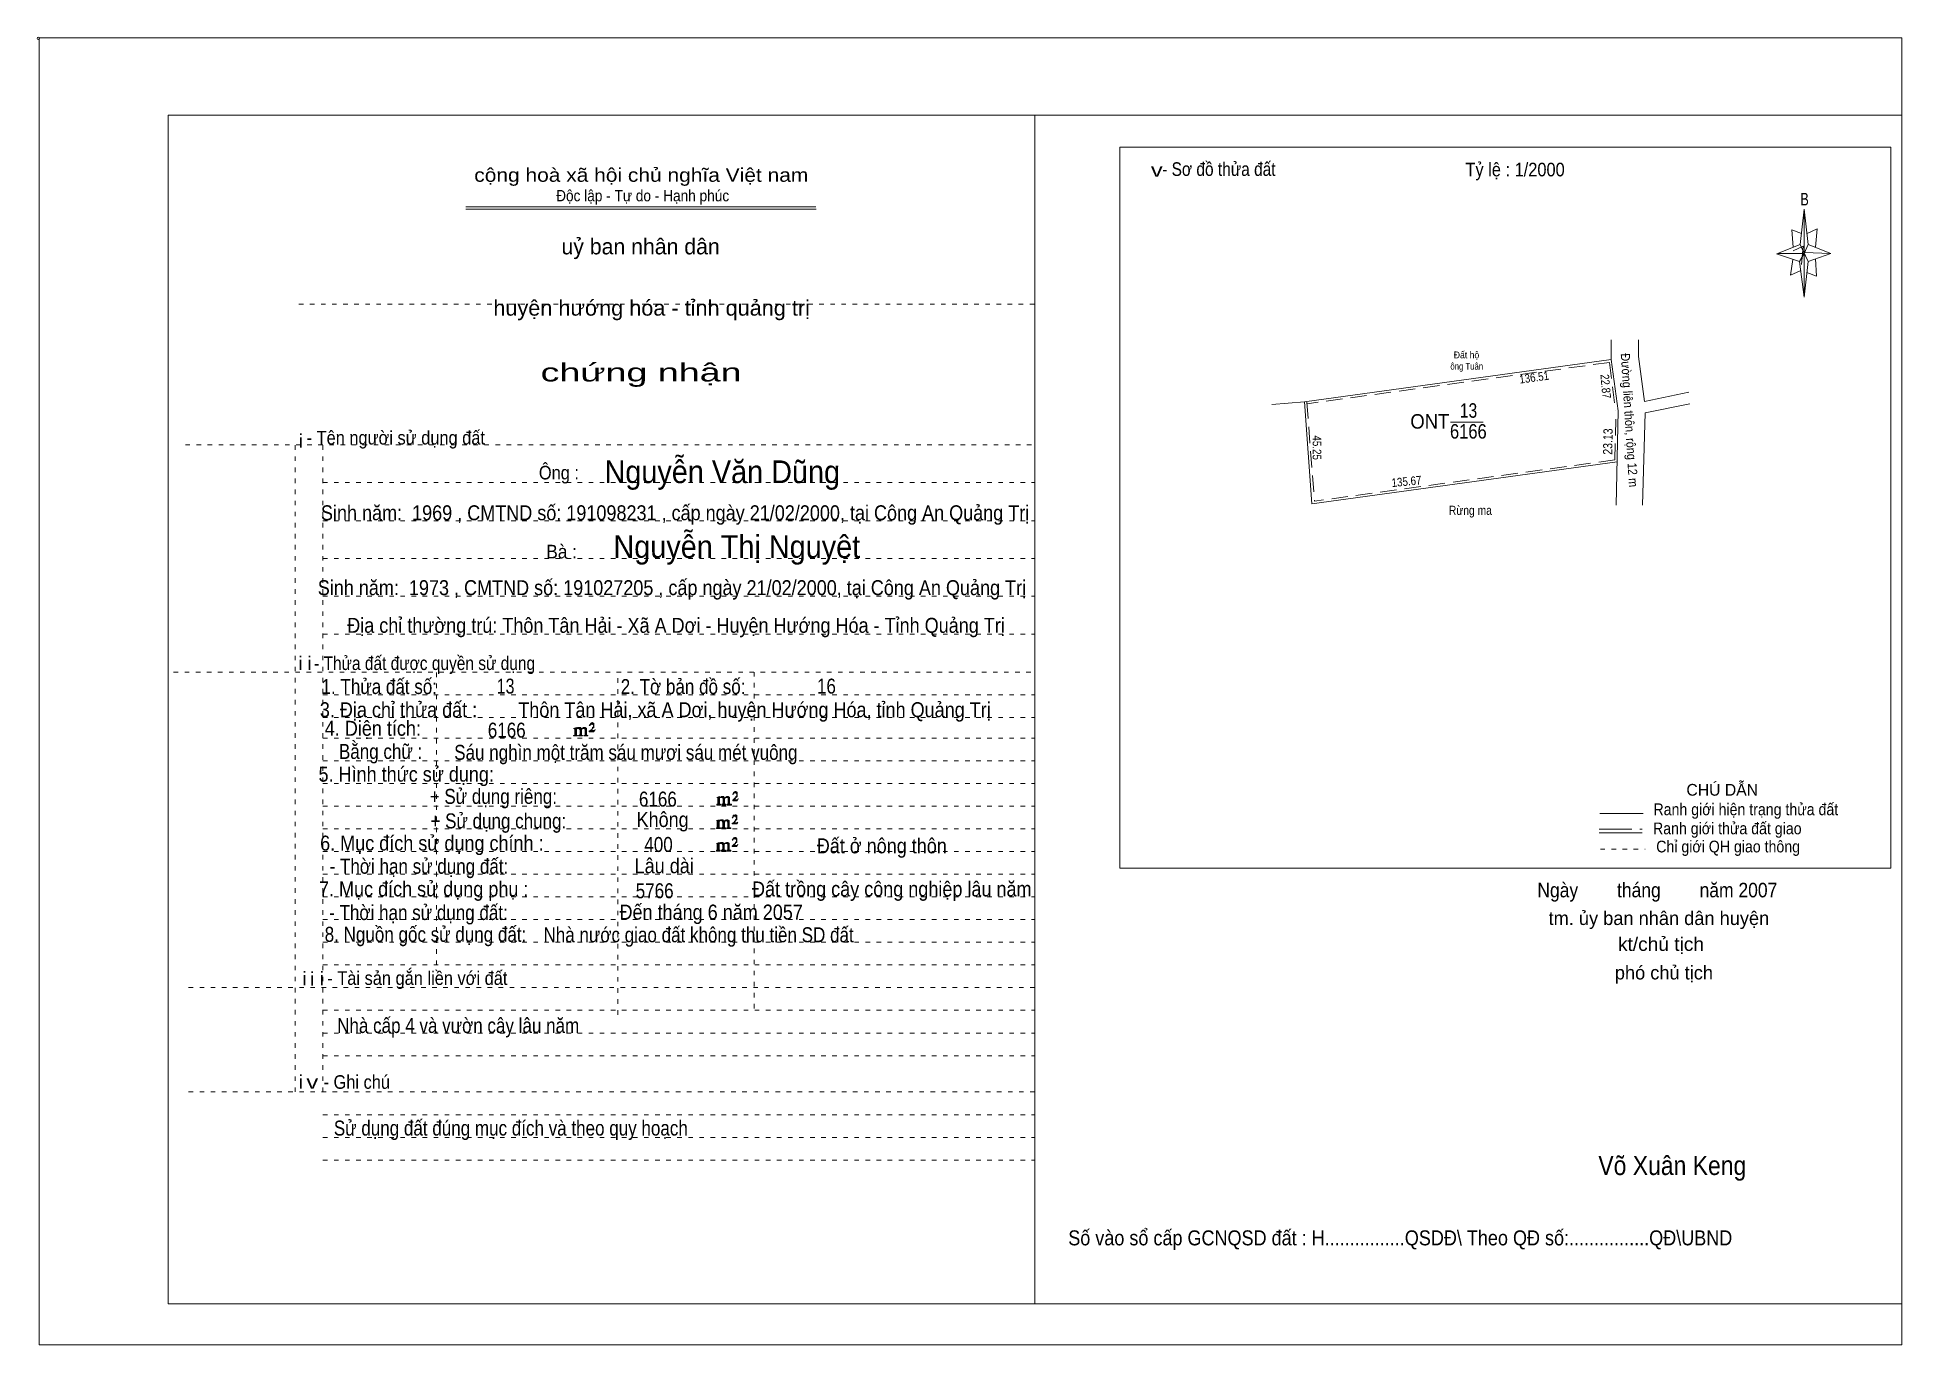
# Model space of a CAD drawing. Header units: centimetres. Extents: x -1.6 to 39.5, y -3.3 to 25.5.
import ezdxf
from ezdxf.enums import TextEntityAlignment as Align

# ---------------------------------------------------------------- set-up
doc = ezdxf.new("R2010")
doc.units = ezdxf.units.CM
doc.header["$LTSCALE"] = 0.12
for name, pattern in [('DOTTED', [1.5, 0.3, -1.2]), ('LONG_DASHED', [7.5, 6, -1.5]), ('MEDIUM_DASHED', [4.5, 3, -1.5])]:
    doc.linetypes.add(name, pattern=pattern)
for name, color, linetype, lineweight in [('1', 7, 'DOTTED', 13), ('10', 7, 'Continuous', 13), ('33', 7, 'LONG_DASHED', 13), ('4', 7, 'Continuous', 13), ('5', 7, 'Continuous', 13), ('50', 7, 'Continuous', 13)]:
    doc.layers.add(name, color=color, linetype=linetype, lineweight=lineweight)
doc.layers.add('30', color=7, linetype='Continuous')

msp = doc.modelspace()

# ---------------------------------------------------------------- hatches: boundary and pattern name
at = {"layer": '50'}
for points in [[(10.27, 10.13), (10.27, 10.12), (10.27, 10.11), (10.25, 10.11), (10.24, 10.11), (10.24, 10.1), (10.33, 10.1), (10.33, 10.11), (10.32, 10.11), (10.31, 10.11), (10.31, 10.12), (10.31, 10.13), (10.31, 10.24), (10.31, 10.25), (10.32, 10.26), (10.34, 10.26), (10.35, 10.26), (10.36, 10.26), (10.37, 10.25), (10.39, 10.22), (10.39, 10.13), (10.37, 10.12), (10.37, 10.11), (10.36, 10.11), (10.35, 10.11), (10.35, 10.1), (10.44, 10.1), (10.44, 10.11), (10.43, 10.11), (10.42, 10.11), (10.42, 10.12), (10.42, 10.13), (10.42, 10.24), (10.44, 10.26), (10.45, 10.26), (10.46, 10.26), (10.49, 10.26), (10.49, 10.25), (10.5, 10.24), (10.5, 10.22), (10.5, 10.13), (10.5, 10.12), (10.49, 10.11), (10.49, 10.11), (10.47, 10.11), (10.47, 10.1), (10.56, 10.1), (10.56, 10.11), (10.55, 10.11), (10.54, 10.11), (10.53, 10.12), (10.53, 10.13), (10.53, 10.2), (10.53, 10.25), (10.53, 10.26), (10.52, 10.27), (10.5, 10.28), (10.47, 10.28), (10.46, 10.28), (10.44, 10.27), (10.41, 10.25), (10.41, 10.26), (10.4, 10.28), (10.39, 10.28), (10.37, 10.28), (10.35, 10.28), (10.34, 10.28), (10.32, 10.26), (10.31, 10.26), (10.31, 10.25), (10.31, 10.25), (10.31, 10.26), (10.31, 10.28), (10.24, 10.26), (10.24, 10.26), (10.25, 10.26), (10.27, 10.25), (10.27, 10.24), (10.27, 10.23)], [(10.69, 10.19), (10.72, 10.24), (10.72, 10.24), (10.71, 10.22), (10.69, 10.22), (10.68, 10.22), (10.63, 10.22), (10.66, 10.26), (10.67, 10.27), (10.69, 10.28), (10.69, 10.3), (10.69, 10.32), (10.69, 10.34), (10.69, 10.35), (10.69, 10.37), (10.68, 10.38), (10.67, 10.38), (10.66, 10.39), (10.65, 10.39), (10.63, 10.38), (10.63, 10.38), (10.62, 10.37), (10.61, 10.35), (10.59, 10.33), (10.61, 10.33), (10.61, 10.35), (10.62, 10.35), (10.63, 10.36), (10.65, 10.36), (10.66, 10.36), (10.67, 10.35), (10.68, 10.35), (10.68, 10.32), (10.68, 10.3), (10.66, 10.28), (10.66, 10.26), (10.65, 10.25), (10.59, 10.2), (10.59, 10.19)], [(13.42, 8.61), (13.42, 8.6), (13.42, 8.59), (13.41, 8.59), (13.4, 8.59), (13.4, 8.57), (13.48, 8.57), (13.48, 8.59), (13.47, 8.59), (13.46, 8.59), (13.46, 8.6), (13.46, 8.61), (13.46, 8.72), (13.46, 8.73), (13.47, 8.74), (13.5, 8.74), (13.51, 8.74), (13.52, 8.74), (13.53, 8.73), (13.54, 8.69), (13.54, 8.61), (13.53, 8.6), (13.53, 8.59), (13.52, 8.59), (13.51, 8.59), (13.51, 8.57), (13.6, 8.57), (13.6, 8.59), (13.58, 8.59), (13.57, 8.59), (13.57, 8.6), (13.57, 8.61), (13.57, 8.72), (13.6, 8.74), (13.61, 8.74), (13.62, 8.74), (13.64, 8.74), (13.64, 8.73), (13.65, 8.72), (13.65, 8.69), (13.65, 8.61), (13.65, 8.6), (13.64, 8.59), (13.64, 8.59), (13.63, 8.59), (13.63, 8.57), (13.72, 8.57), (13.72, 8.59), (13.7, 8.59), (13.69, 8.59), (13.68, 8.6), (13.68, 8.61), (13.68, 8.68), (13.68, 8.73), (13.68, 8.74), (13.67, 8.75), (13.65, 8.76), (13.63, 8.76), (13.62, 8.76), (13.6, 8.75), (13.56, 8.73), (13.56, 8.74), (13.55, 8.76), (13.54, 8.76), (13.53, 8.76), (13.51, 8.76), (13.5, 8.76), (13.47, 8.74), (13.46, 8.74), (13.46, 8.73), (13.46, 8.73), (13.46, 8.74), (13.46, 8.76), (13.4, 8.74), (13.4, 8.74), (13.41, 8.74), (13.42, 8.73), (13.42, 8.72), (13.42, 8.71)], [(13.85, 8.67), (13.87, 8.72), (13.87, 8.72), (13.86, 8.69), (13.85, 8.69), (13.84, 8.69), (13.78, 8.69), (13.82, 8.74), (13.83, 8.75), (13.85, 8.76), (13.85, 8.78), (13.85, 8.79), (13.85, 8.82), (13.85, 8.83), (13.85, 8.85), (13.84, 8.86), (13.83, 8.86), (13.82, 8.87), (13.8, 8.87), (13.78, 8.86), (13.78, 8.86), (13.77, 8.85), (13.76, 8.83), (13.75, 8.81), (13.76, 8.81), (13.76, 8.83), (13.77, 8.83), (13.78, 8.84), (13.8, 8.84), (13.82, 8.84), (13.83, 8.83), (13.84, 8.83), (13.84, 8.79), (13.84, 8.78), (13.82, 8.76), (13.82, 8.74), (13.8, 8.73), (13.75, 8.68), (13.75, 8.67)], [(13.41, 8.09), (13.41, 8.08), (13.41, 8.07), (13.4, 8.07), (13.39, 8.07), (13.39, 8.06), (13.48, 8.06), (13.48, 8.07), (13.47, 8.07), (13.45, 8.07), (13.45, 8.08), (13.45, 8.09), (13.45, 8.2), (13.45, 8.21), (13.47, 8.23), (13.49, 8.23), (13.5, 8.23), (13.51, 8.23), (13.52, 8.21), (13.53, 8.18), (13.53, 8.09), (13.52, 8.08), (13.52, 8.07), (13.51, 8.07), (13.5, 8.07), (13.5, 8.06), (13.59, 8.06), (13.59, 8.07), (13.58, 8.07), (13.57, 8.07), (13.57, 8.08), (13.57, 8.09), (13.57, 8.2), (13.59, 8.23), (13.6, 8.23), (13.61, 8.23), (13.63, 8.23), (13.63, 8.21), (13.64, 8.2), (13.64, 8.18), (13.64, 8.09), (13.64, 8.08), (13.63, 8.07), (13.63, 8.07), (13.62, 8.07), (13.62, 8.06), (13.71, 8.06), (13.71, 8.07), (13.7, 8.07), (13.69, 8.07), (13.67, 8.08), (13.67, 8.09), (13.67, 8.17), (13.67, 8.21), (13.67, 8.23), (13.66, 8.24), (13.64, 8.25), (13.62, 8.25), (13.61, 8.25), (13.59, 8.24), (13.55, 8.21), (13.55, 8.23), (13.54, 8.25), (13.53, 8.25), (13.52, 8.25), (13.5, 8.25), (13.49, 8.25), (13.47, 8.23), (13.45, 8.23), (13.45, 8.21), (13.45, 8.21), (13.45, 8.23), (13.45, 8.25), (13.39, 8.23), (13.39, 8.23), (13.4, 8.23), (13.41, 8.21), (13.41, 8.2), (13.41, 8.19)], [(13.84, 8.16), (13.86, 8.2), (13.86, 8.2), (13.85, 8.18), (13.84, 8.18), (13.83, 8.18), (13.77, 8.18), (13.81, 8.23), (13.82, 8.24), (13.84, 8.25), (13.84, 8.27), (13.84, 8.28), (13.84, 8.3), (13.84, 8.31), (13.84, 8.34), (13.83, 8.35), (13.82, 8.35), (13.81, 8.36), (13.8, 8.36), (13.77, 8.35), (13.77, 8.35), (13.76, 8.34), (13.75, 8.31), (13.74, 8.29), (13.75, 8.29), (13.75, 8.31), (13.76, 8.31), (13.77, 8.33), (13.8, 8.33), (13.81, 8.33), (13.82, 8.31), (13.83, 8.31), (13.83, 8.28), (13.83, 8.27), (13.81, 8.25), (13.81, 8.23), (13.8, 8.21), (13.74, 8.17), (13.74, 8.16)], [(13.84, 7.66), (13.86, 7.71), (13.86, 7.71), (13.85, 7.68), (13.84, 7.68), (13.83, 7.68), (13.77, 7.68), (13.81, 7.73), (13.82, 7.74), (13.84, 7.75), (13.84, 7.77), (13.84, 7.78), (13.84, 7.81), (13.84, 7.82), (13.84, 7.84), (13.83, 7.85), (13.82, 7.85), (13.81, 7.86), (13.79, 7.86), (13.77, 7.85), (13.77, 7.85), (13.76, 7.84), (13.75, 7.82), (13.74, 7.8), (13.75, 7.8), (13.75, 7.82), (13.76, 7.82), (13.77, 7.83), (13.79, 7.83), (13.81, 7.83), (13.82, 7.82), (13.83, 7.82), (13.83, 7.78), (13.83, 7.77), (13.81, 7.75), (13.81, 7.73), (13.79, 7.72), (13.74, 7.67), (13.74, 7.66)], [(13.41, 7.6), (13.41, 7.59), (13.41, 7.58), (13.4, 7.58), (13.39, 7.58), (13.39, 7.56), (13.47, 7.56), (13.47, 7.58), (13.46, 7.58), (13.45, 7.58), (13.45, 7.59), (13.45, 7.6), (13.45, 7.71), (13.45, 7.72), (13.46, 7.73), (13.49, 7.73), (13.5, 7.73), (13.51, 7.73), (13.52, 7.72), (13.53, 7.68), (13.53, 7.6), (13.52, 7.59), (13.52, 7.58), (13.51, 7.58), (13.5, 7.58), (13.5, 7.56), (13.59, 7.56), (13.59, 7.58), (13.57, 7.58), (13.56, 7.58), (13.56, 7.59), (13.56, 7.6), (13.56, 7.71), (13.59, 7.73), (13.6, 7.73), (13.61, 7.73), (13.63, 7.73), (13.63, 7.72), (13.64, 7.71), (13.64, 7.68), (13.64, 7.6), (13.64, 7.59), (13.63, 7.58), (13.63, 7.58), (13.62, 7.58), (13.62, 7.56), (13.71, 7.56), (13.71, 7.58), (13.69, 7.58), (13.68, 7.58), (13.67, 7.59), (13.67, 7.6), (13.67, 7.67), (13.67, 7.72), (13.67, 7.73), (13.66, 7.74), (13.64, 7.75), (13.62, 7.75), (13.61, 7.75), (13.59, 7.74), (13.55, 7.72), (13.55, 7.73), (13.54, 7.75), (13.53, 7.75), (13.52, 7.75), (13.5, 7.75), (13.49, 7.75), (13.46, 7.73), (13.45, 7.73), (13.45, 7.72), (13.45, 7.72), (13.45, 7.73), (13.45, 7.75), (13.39, 7.73), (13.39, 7.73), (13.4, 7.73), (13.41, 7.72), (13.41, 7.71), (13.41, 7.7)]]:
    msp.add_hatch(color=256, dxfattribs=at).paths.add_polyline_path(points)

# ---------------------------------------------------------------- linework, layer by layer
at = {"layer": '1', "linetype": 'Continuous'}
for p, q in [((1.31, -2.42), (1.31, 23.78)), ((1.31, 23.78), (39.51, 23.78)), ((20.41, -2.42), (20.41, 23.78)), ((39.51, -2.42), (39.51, 23.78)), ((7.87, 21.76), (15.58, 21.76)), ((7.87, 21.71), (15.59, 21.71)), ((37.26, 20.55), (36.75, 20.72)), ((1.31, -2.42), (39.51, -2.42))]:
    msp.add_line(p, q, dxfattribs=at)
at = {"layer": '1'}
for p, q in [((4.19, 19.61), (20.41, 19.61)), ((1.69, 16.51), (20.41, 16.51)), ((4.11, 2.25), (4.11, 16.51)), ((4.72, 2.25), (4.72, 16.51)), ((4.72, 15.68), (20.41, 15.68)), ((4.72, 14.84), (20.41, 14.84)), ((4.72, 14.01), (20.41, 14.01)), ((4.72, 13.18), (20.41, 13.18)), ((4.72, 12.34), (20.41, 12.34)), ((1.43, 11.5), (20.41, 11.5)), ((7.22, 5.05), (7.22, 11.5)), ((11.22, 3.95), (11.22, 11.5)), ((14.22, 4.09), (14.22, 11.5)), ((4.72, 11), (20.41, 11)), ((4.72, 10.5), (20.41, 10.5)), ((4.72, 10.05), (20.41, 10.05)), ((4.72, 9.55), (20.41, 9.55)), ((4.72, 9.05), (20.41, 9.05)), ((4.72, 8.55), (20.41, 8.55)), ((4.72, 8.05), (20.41, 8.05)), ((4.72, 7.55), (20.41, 7.55)), ((4.72, 7.05), (20.41, 7.05)), ((4.72, 6.55), (20.41, 6.55)), ((4.72, 6.05), (20.41, 6.05)), ((4.72, 5.55), (20.41, 5.55)), ((4.72, 5.05), (20.41, 5.05)), ((1.76, 4.55), (20.41, 4.55)), ((4.72, 4.05), (20.41, 4.05)), ((4.72, 3.55), (20.41, 3.55)), ((4.72, 3.05), (20.41, 3.05)), ((1.76, 2.25), (20.41, 2.25)), ((4.72, 1.75), (20.41, 1.75)), ((4.72, 1.25), (20.41, 1.25)), ((4.72, 0.75), (20.41, 0.75))]:
    msp.add_line(p, q, dxfattribs=at)
at = {"layer": '1', "linetype": 'Continuous'}
msp.add_lwpolyline([(-1.53, -3.32), (39.51, -3.32), (39.51, 25.48), (-1.53, 25.48)], close=True, dxfattribs=at)
msp.add_lwpolyline([(37.27, 20.35), (37.06, 20.25), (37.11, 20.6)], dxfattribs=at)
at = {"layer": '10', "linetype": 'MEDIUM_DASHED'}
for p, q in [((33.07, 18.33), (26.4, 17.42)), ((33.07, 18.33), (33.2, 17.3)), ((26.4, 17.45), (26.57, 15.27)), ((33.19, 16.18), (33.21, 17.26)), ((33.19, 16.18), (26.57, 15.27))]:
    msp.add_line(p, q, dxfattribs=at)
at = {"layer": '10'}
for p, q in [((33.11, 18.39), (33.26, 17.26)), ((26.35, 17.46), (25.63, 17.4)), ((26.35, 17.46), (26.51, 15.21)), ((33.22, 15.18), (33.26, 17.26)), ((33.24, 16.14), (26.51, 15.21))]:
    msp.add_line(p, q, dxfattribs=at)
for points in [[(33.11, 18.83), (33.11, 18.39), (26.35, 17.46)], [(33.71, 18.83), (33.71, 18.46), (33.84, 17.47), (34.82, 17.67)], [(34.84, 17.42), (33.86, 17.22), (33.8, 15.18)]]:
    msp.add_lwpolyline(points, dxfattribs=at)
at = {"layer": '33'}
msp.add_line((29.57, 17.01), (30.41, 17.01), dxfattribs=at)
at = {"layer": '4'}
for p, q in [((32.86, 8.39), (33.81, 8.39)), ((32.84, 7.96), (33.79, 7.96))]:
    msp.add_line(p, q, dxfattribs=at)
at = {"layer": '4', "linetype": 'LONG_DASHED'}
msp.add_line((32.84, 8.04), (33.79, 8.04), dxfattribs=at)
at = {"layer": '4', "linetype": 'DOTTED'}
msp.add_line((32.87, 7.6), (33.86, 7.6), dxfattribs=at)
at = {"layer": '4'}
msp.add_lwpolyline([(22.28, 23.07), (39.27, 23.07), (39.27, 7.18), (22.28, 7.18)], close=True, dxfattribs=at)
msp.add_circle((-1.55, 25.47), 0.025, dxfattribs=at)
at = {"layer": '5'}
for p, q in [((37.27, 20.93), (37.36, 21.71)), ((37.45, 20.55), (37.36, 19.77)), ((37.45, 20.93), (37.95, 20.73)), ((37.61, 20.61), (37.63, 20.23)), ((37.63, 20.23), (37.42, 20.31))]:
    msp.add_line(p, q, dxfattribs=at)
for points in [[(37.36, 21.71), (37.45, 20.93), (37.36, 20.73)], [(37.36, 20.73), (36.77, 20.73), (37.27, 20.93), (37.45, 20.55), (37.95, 20.73), (37.36, 20.75)], [(37.36, 20.73), (37.36, 19.77), (37.26, 20.55)]]:
    msp.add_lwpolyline(points, close=True, dxfattribs=at)
for points in [[(37.3, 21.17), (37.09, 21.25), (37.12, 20.87)], [(37.43, 21.17), (37.65, 21.27), (37.61, 20.87)], [(37.36, 20.73), (37.27, 20.93), (36.77, 20.73)], [(37.12, 20.79), (37.34, 20.89), (37.3, 20.49)], [(37.36, 20.73), (37.45, 20.55), (37.95, 20.73)]]:
    msp.add_lwpolyline(points, dxfattribs=at)
at = {"layer": '50'}
for points in [[(10.27, 10.13), (10.27, 10.12), (10.27, 10.11), (10.25, 10.11), (10.24, 10.11), (10.24, 10.1), (10.33, 10.1), (10.33, 10.11), (10.32, 10.11), (10.31, 10.11), (10.31, 10.12), (10.31, 10.13), (10.31, 10.24), (10.31, 10.25), (10.32, 10.26), (10.34, 10.26), (10.35, 10.26), (10.36, 10.26), (10.37, 10.25), (10.39, 10.22), (10.39, 10.13), (10.37, 10.12), (10.37, 10.11), (10.36, 10.11), (10.35, 10.11), (10.35, 10.1), (10.44, 10.1), (10.44, 10.11), (10.43, 10.11), (10.42, 10.11), (10.42, 10.12), (10.42, 10.13), (10.42, 10.24), (10.44, 10.26), (10.45, 10.26), (10.46, 10.26), (10.49, 10.26), (10.49, 10.25), (10.5, 10.24), (10.5, 10.22), (10.5, 10.13), (10.5, 10.12), (10.49, 10.11), (10.49, 10.11), (10.47, 10.11), (10.47, 10.1), (10.56, 10.1), (10.56, 10.11), (10.55, 10.11), (10.54, 10.11), (10.53, 10.12), (10.53, 10.13), (10.53, 10.2), (10.53, 10.25), (10.53, 10.26), (10.52, 10.27), (10.5, 10.28), (10.47, 10.28), (10.46, 10.28), (10.44, 10.27), (10.41, 10.25), (10.41, 10.26), (10.4, 10.28), (10.39, 10.28), (10.37, 10.28), (10.35, 10.28), (10.34, 10.28), (10.32, 10.26), (10.31, 10.26), (10.31, 10.25), (10.31, 10.25), (10.31, 10.26), (10.31, 10.28), (10.24, 10.26), (10.24, 10.26), (10.25, 10.26), (10.27, 10.25), (10.27, 10.24), (10.27, 10.23)], [(10.69, 10.19), (10.72, 10.24), (10.72, 10.24), (10.71, 10.22), (10.69, 10.22), (10.68, 10.22), (10.63, 10.22), (10.66, 10.26), (10.67, 10.27), (10.69, 10.28), (10.69, 10.3), (10.69, 10.32), (10.69, 10.34), (10.69, 10.35), (10.69, 10.37), (10.68, 10.38), (10.67, 10.38), (10.66, 10.39), (10.65, 10.39), (10.63, 10.38), (10.63, 10.38), (10.62, 10.37), (10.61, 10.35), (10.59, 10.33), (10.61, 10.33), (10.61, 10.35), (10.62, 10.35), (10.63, 10.36), (10.65, 10.36), (10.66, 10.36), (10.67, 10.35), (10.68, 10.35), (10.68, 10.32), (10.68, 10.3), (10.66, 10.28), (10.66, 10.26), (10.65, 10.25), (10.59, 10.2), (10.59, 10.19)], [(13.42, 8.61), (13.42, 8.6), (13.42, 8.59), (13.41, 8.59), (13.4, 8.59), (13.4, 8.57), (13.48, 8.57), (13.48, 8.59), (13.47, 8.59), (13.46, 8.59), (13.46, 8.6), (13.46, 8.61), (13.46, 8.72), (13.46, 8.73), (13.47, 8.74), (13.5, 8.74), (13.51, 8.74), (13.52, 8.74), (13.53, 8.73), (13.54, 8.69), (13.54, 8.61), (13.53, 8.6), (13.53, 8.59), (13.52, 8.59), (13.51, 8.59), (13.51, 8.57), (13.6, 8.57), (13.6, 8.59), (13.58, 8.59), (13.57, 8.59), (13.57, 8.6), (13.57, 8.61), (13.57, 8.72), (13.6, 8.74), (13.61, 8.74), (13.62, 8.74), (13.64, 8.74), (13.64, 8.73), (13.65, 8.72), (13.65, 8.69), (13.65, 8.61), (13.65, 8.6), (13.64, 8.59), (13.64, 8.59), (13.63, 8.59), (13.63, 8.57), (13.72, 8.57), (13.72, 8.59), (13.7, 8.59), (13.69, 8.59), (13.68, 8.6), (13.68, 8.61), (13.68, 8.68), (13.68, 8.73), (13.68, 8.74), (13.67, 8.75), (13.65, 8.76), (13.63, 8.76), (13.62, 8.76), (13.6, 8.75), (13.56, 8.73), (13.56, 8.74), (13.55, 8.76), (13.54, 8.76), (13.53, 8.76), (13.51, 8.76), (13.5, 8.76), (13.47, 8.74), (13.46, 8.74), (13.46, 8.73), (13.46, 8.73), (13.46, 8.74), (13.46, 8.76), (13.4, 8.74), (13.4, 8.74), (13.41, 8.74), (13.42, 8.73), (13.42, 8.72), (13.42, 8.71)], [(13.85, 8.67), (13.87, 8.72), (13.87, 8.72), (13.86, 8.69), (13.85, 8.69), (13.84, 8.69), (13.78, 8.69), (13.82, 8.74), (13.83, 8.75), (13.85, 8.76), (13.85, 8.78), (13.85, 8.79), (13.85, 8.82), (13.85, 8.83), (13.85, 8.85), (13.84, 8.86), (13.83, 8.86), (13.82, 8.87), (13.8, 8.87), (13.78, 8.86), (13.78, 8.86), (13.77, 8.85), (13.76, 8.83), (13.75, 8.81), (13.76, 8.81), (13.76, 8.83), (13.77, 8.83), (13.78, 8.84), (13.8, 8.84), (13.82, 8.84), (13.83, 8.83), (13.84, 8.83), (13.84, 8.79), (13.84, 8.78), (13.82, 8.76), (13.82, 8.74), (13.8, 8.73), (13.75, 8.68), (13.75, 8.67)], [(13.41, 8.09), (13.41, 8.08), (13.41, 8.07), (13.4, 8.07), (13.39, 8.07), (13.39, 8.06), (13.48, 8.06), (13.48, 8.07), (13.47, 8.07), (13.45, 8.07), (13.45, 8.08), (13.45, 8.09), (13.45, 8.2), (13.45, 8.21), (13.47, 8.23), (13.49, 8.23), (13.5, 8.23), (13.51, 8.23), (13.52, 8.21), (13.53, 8.18), (13.53, 8.09), (13.52, 8.08), (13.52, 8.07), (13.51, 8.07), (13.5, 8.07), (13.5, 8.06), (13.59, 8.06), (13.59, 8.07), (13.58, 8.07), (13.57, 8.07), (13.57, 8.08), (13.57, 8.09), (13.57, 8.2), (13.59, 8.23), (13.6, 8.23), (13.61, 8.23), (13.63, 8.23), (13.63, 8.21), (13.64, 8.2), (13.64, 8.18), (13.64, 8.09), (13.64, 8.08), (13.63, 8.07), (13.63, 8.07), (13.62, 8.07), (13.62, 8.06), (13.71, 8.06), (13.71, 8.07), (13.7, 8.07), (13.69, 8.07), (13.67, 8.08), (13.67, 8.09), (13.67, 8.17), (13.67, 8.21), (13.67, 8.23), (13.66, 8.24), (13.64, 8.25), (13.62, 8.25), (13.61, 8.25), (13.59, 8.24), (13.55, 8.21), (13.55, 8.23), (13.54, 8.25), (13.53, 8.25), (13.52, 8.25), (13.5, 8.25), (13.49, 8.25), (13.47, 8.23), (13.45, 8.23), (13.45, 8.21), (13.45, 8.21), (13.45, 8.23), (13.45, 8.25), (13.39, 8.23), (13.39, 8.23), (13.4, 8.23), (13.41, 8.21), (13.41, 8.2), (13.41, 8.19)], [(13.84, 8.16), (13.86, 8.2), (13.86, 8.2), (13.85, 8.18), (13.84, 8.18), (13.83, 8.18), (13.77, 8.18), (13.81, 8.23), (13.82, 8.24), (13.84, 8.25), (13.84, 8.27), (13.84, 8.28), (13.84, 8.3), (13.84, 8.31), (13.84, 8.34), (13.83, 8.35), (13.82, 8.35), (13.81, 8.36), (13.8, 8.36), (13.77, 8.35), (13.77, 8.35), (13.76, 8.34), (13.75, 8.31), (13.74, 8.29), (13.75, 8.29), (13.75, 8.31), (13.76, 8.31), (13.77, 8.33), (13.8, 8.33), (13.81, 8.33), (13.82, 8.31), (13.83, 8.31), (13.83, 8.28), (13.83, 8.27), (13.81, 8.25), (13.81, 8.23), (13.8, 8.21), (13.74, 8.17), (13.74, 8.16)], [(13.84, 7.66), (13.86, 7.71), (13.86, 7.71), (13.85, 7.68), (13.84, 7.68), (13.83, 7.68), (13.77, 7.68), (13.81, 7.73), (13.82, 7.74), (13.84, 7.75), (13.84, 7.77), (13.84, 7.78), (13.84, 7.81), (13.84, 7.82), (13.84, 7.84), (13.83, 7.85), (13.82, 7.85), (13.81, 7.86), (13.79, 7.86), (13.77, 7.85), (13.77, 7.85), (13.76, 7.84), (13.75, 7.82), (13.74, 7.8), (13.75, 7.8), (13.75, 7.82), (13.76, 7.82), (13.77, 7.83), (13.79, 7.83), (13.81, 7.83), (13.82, 7.82), (13.83, 7.82), (13.83, 7.78), (13.83, 7.77), (13.81, 7.75), (13.81, 7.73), (13.79, 7.72), (13.74, 7.67), (13.74, 7.66)], [(13.41, 7.6), (13.41, 7.59), (13.41, 7.58), (13.4, 7.58), (13.39, 7.58), (13.39, 7.56), (13.47, 7.56), (13.47, 7.58), (13.46, 7.58), (13.45, 7.58), (13.45, 7.59), (13.45, 7.6), (13.45, 7.71), (13.45, 7.72), (13.46, 7.73), (13.49, 7.73), (13.5, 7.73), (13.51, 7.73), (13.52, 7.72), (13.53, 7.68), (13.53, 7.6), (13.52, 7.59), (13.52, 7.58), (13.51, 7.58), (13.5, 7.58), (13.5, 7.56), (13.59, 7.56), (13.59, 7.58), (13.57, 7.58), (13.56, 7.58), (13.56, 7.59), (13.56, 7.6), (13.56, 7.71), (13.59, 7.73), (13.6, 7.73), (13.61, 7.73), (13.63, 7.73), (13.63, 7.72), (13.64, 7.71), (13.64, 7.68), (13.64, 7.6), (13.64, 7.59), (13.63, 7.58), (13.63, 7.58), (13.62, 7.58), (13.62, 7.56), (13.71, 7.56), (13.71, 7.58), (13.69, 7.58), (13.68, 7.58), (13.67, 7.59), (13.67, 7.6), (13.67, 7.67), (13.67, 7.72), (13.67, 7.73), (13.66, 7.74), (13.64, 7.75), (13.62, 7.75), (13.61, 7.75), (13.59, 7.74), (13.55, 7.72), (13.55, 7.73), (13.54, 7.75), (13.53, 7.75), (13.52, 7.75), (13.5, 7.75), (13.49, 7.75), (13.46, 7.73), (13.45, 7.73), (13.45, 7.72), (13.45, 7.72), (13.45, 7.73), (13.45, 7.75), (13.39, 7.73), (13.39, 7.73), (13.4, 7.73), (13.41, 7.72), (13.41, 7.71), (13.41, 7.7)]]:
    msp.add_lwpolyline(points, close=True, dxfattribs=at)

# ---------------------------------------------------------------- texts
at = {"layer": '1'}
for s, height, width, p in [('cộng hoà xã hội chủ nghĩa Việt nam', 0.3, 1.15, (11.735, 22.31)), ('v', 0.3, 1.3, (23.095, 22.42)), ('- Sơ đồ thửa đất ', 0.3, 0.85, (24.51, 22.44)), ('Độc lập - Tự do - Hạnh phúc', 0.25, 0.9, (11.765, 21.88)), ('chứng nhận', 0.4, 1.55, (11.73, 17.91)), ('- Tên người sử dụng đất', 0.3, 0.9, (6.325, 16.52)), ('- Thửa đất được quyền sử dụng', 0.3, 0.85, (6.96, 11.55)), ('- Tài sản gắn liền với đất ', 0.3, 0.9, (6.85, 4.61)), ('v', 0.3, 1.3, (4.485, 2.32)), ('- Ghi chú', 0.3, 0.9, (5.465, 2.32))]:
    msp.add_text(s, height=height, dxfattribs=dict(at, width=width)).set_placement(p, align=Align.CENTER)
for s, height, p in [('uỷ ban nhân dân', 0.35, (11.72, 20.71)), ('i', 0.3, (4.235, 16.45)), ('i', 0.3, (4.225, 11.55)), ('i', 0.3, (4.425, 11.55)), ('i', 0.3, (4.315, 4.6)), ('i', 0.3, (4.485, 4.59)), ('i', 0.3, (4.695, 4.6)), ('i', 0.3, (4.235, 2.32))]:
    msp.add_text(s, height=height, dxfattribs=at).set_placement(p, align=Align.CENTER)
at = {"layer": '10'}
for s, height, width, p in [('Tỷ lệ : 1/2000', 0.3, 0.9, (30.99, 22.43)), ('Đất hộ', 0.15, 0.95, (29.92, 18.42)), ('ông Tuân', 0.15, 0.85, (29.925, 18.17)), ('Nguyễn Văn Dũng', 0.5, 0.95, (13.52, 15.67)), ('Rừng ma', 0.2, 0.85, (30.005, 14.97)), ('Nguyễn Thị Nguyệt', 0.5, 0.95, (13.84, 14.02)), ('Võ Xuân Keng', 0.42, 0.9, (34.455, 0.42))]:
    msp.add_text(s, height=height, dxfattribs=dict(at, width=width)).set_placement(p, align=Align.CENTER)
for s, height, rotation, width, p in [('Đường liên thôn, rộng 12 m ', 0.1999, 273.561, 0.9, (33.412, 17.016)), ('23.13', 0.2035, 88.898, 0.85, (33.136, 16.583))]:
    msp.add_text(s, height=height, rotation=rotation, dxfattribs=dict(at, width=width)).set_placement(p, align=Align.CENTER)
at = {"layer": '30', "width": 0.85}
for s, height, rotation, p in [('136.51', 0.189, 7.827, (31.422, 17.906)), ('22.87', 0.189, 275, (32.894, 17.793)), ('45.25', 0.19, 270, (26.53, 16.45)), ('135.67', 0.19, 5.389, (28.606, 15.612))]:
    msp.add_text(s, height=height, rotation=rotation, dxfattribs=at).set_placement(p, align=Align.CENTER)
at = {"layer": '33'}
for s, width, p in [('13', 0.8, (29.965, 17.11)), ('6166', 0.85, (29.96, 16.65))]:
    msp.add_text(s, height=0.32, dxfattribs=dict(at, width=width)).set_placement(p, align=Align.CENTER)
at = {"layer": '33', "width": 0.95}
msp.add_text('ONT', height=0.32, dxfattribs=at).set_placement((29.54, 16.87), align=Align.RIGHT)
at = {"layer": '4'}
msp.add_text('CHÚ DẪN', height=0.2591, dxfattribs=at).set_placement((35.555, 8.78), align=Align.CENTER)
at = {"layer": '4', "width": 0.9}
for s, p in [('Ranh giới hiện trạng thửa đất', (36.075, 8.35)), ('Ranh giới thửa đất giao ', (35.71, 7.93)), ('Chỉ giới QH giao thông', (35.685, 7.53))]:
    msp.add_text(s, height=0.2591, dxfattribs=at).set_placement(p, align=Align.CENTER)
at = {"layer": '5', "width": 0.75}
msp.add_text('B', height=0.276, dxfattribs=at).set_placement((37.37, 21.79), align=Align.CENTER)
at = {"layer": '50'}
for s, height, width, p in [('  huyện hướng hóa - tỉnh quảng trị', 0.34, 1.05, (11.83, 19.36)), ('Ông :', 0.3, 0.9, (9.92, 15.75)), ('Sinh năm:  1969 , CMTND số: 191098231 , cấp ngày 21/02/2000, tại Công An Quảng Trị', 0.33, 0.9, (12.48, 14.85)), ('Bà :', 0.3, 0.95, (9.98, 14.01)), ('Sinh năm:  1973 , CMTND số: 191027205 , cấp ngày 21/02/2000, tại Công An Quảng Trị', 0.33, 0.9, (12.41, 13.2)), ('Địa chỉ thường trú: Thôn Tân Hải - Xã A Dơi - Huyện Hướng Hóa - Tỉnh Quảng Trị', 0.33, 0.9, (12.5, 12.37)), ('1. Thửa đất số:  ', 0.33, 0.85, (6.065, 11.02)), ('13', 0.33, 0.8, (8.745, 11.03)), ('2. Tờ bản đồ số:  ', 0.33, 0.85, (12.76, 11.02)), ('16', 0.33, 0.85, (15.815, 11.03)), ('3. Địa chỉ thửa đất : ', 0.33, 0.9, (6.44, 10.51)), ('Thôn Tân Hải, xã A Dơi, huyện Hướng Hóa, tỉnh Quảng Trị', 0.33, 0.9, (14.23, 10.51)), ('4. Diện tích: ', 0.33, 0.9, (5.875, 10.1)), ('6166', 0.33, 0.85, (8.77, 10.06)), ('Bằng chữ :', 0.33, 0.85, (5.99, 9.59)), ('Sáu nghìn một trăm sáu mươi sáu mét vuông', 0.33, 0.85, (11.395, 9.57)), ('5. Hình thức sử dụng:', 0.33, 0.9, (6.555, 9.09)), ('+ Sử dụng riêng:', 0.33, 0.85, (8.475, 8.6)), ('6166', 0.33, 0.85, (12.1, 8.54)), ('+ Sử dụng chung:', 0.33, 0.85, (8.585, 8.06)), ('Không', 0.33, 0.9, (12.205, 8.09)), ('6. Mục đích sử dụng chính :', 0.33, 0.9, (7.12, 7.57)), ('400', 0.33, 0.85, (12.115, 7.54)), ('Đất ở nông thôn', 0.33, 0.9, (17.035, 7.51)), ('- Thời hạn sử dụng đất:', 0.33, 0.85, (6.835, 7.06)), ('Lâu dài', 0.33, 0.9, (12.24, 7.07)), ('7. Mục đích sử dụng phụ :', 0.33, 0.9, (6.94, 6.56)), ('5766', 0.33, 0.85, (12.03, 6.52)), ('Đất trồng cây công nghiệp lâu năm', 0.33, 0.9, (17.255, 6.56)), ('Ngày        tháng        năm 2007', 0.32, 0.9, (34.125, 6.54)), ('- Thời hạn sử dụng đất:', 0.33, 0.85, (6.825, 6.04)), ('Đến tháng 6 năm 2057', 0.33, 0.9, (13.275, 6.05)), ('8. Nguồn gốc sử dụng đất:', 0.33, 0.85, (6.98, 5.56)), ('Nhà nước giao đất không thu tiền SD đất ', 0.33, 0.85, (13.05, 5.55)), ('kt/chủ tịch', 0.3, 1.05, (34.205, 5.36)), ('Nhà cấp 4 và vườn cây lâu năm', 0.33, 0.85, (7.7, 3.55)), ('Sử dụng đất đúng mục đích và theo quy hoạch', 0.33, 0.85, (8.86, 1.29)), ('Số vào sổ cấp GCNQSD đất : H................QSDĐ\\ Theo QĐ số:................QĐ\\UBND', 0.33, 0.9, (28.46, -1.13))]:
    msp.add_text(s, height=height, dxfattribs=dict(at, width=width)).set_placement(p, align=Align.CENTER)
for s, p in [('tm. ủy ban nhân dân huyện ', (34.215, 5.93)), ('phó chủ tịch', (34.27, 4.73))]:
    msp.add_text(s, height=0.3, dxfattribs=at).set_placement(p, align=Align.CENTER)

doc.saveas('drawing.dxf')
